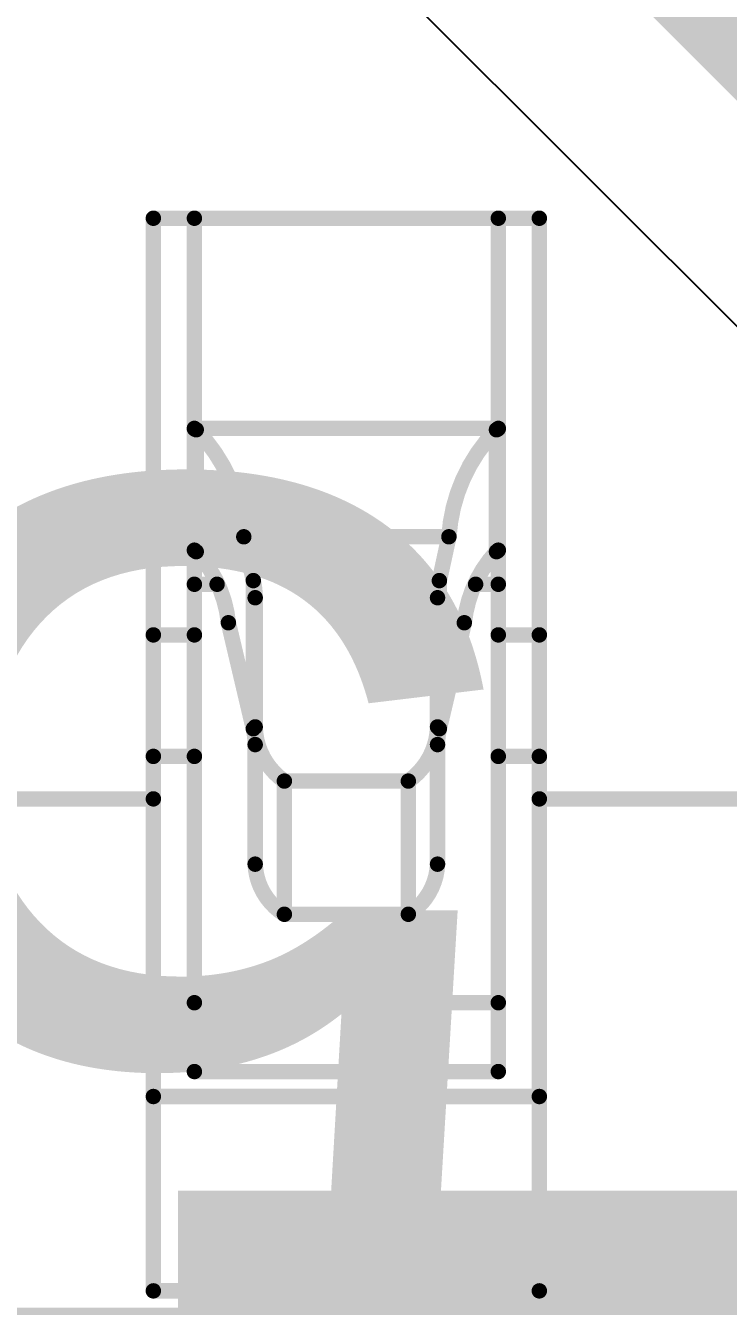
# Model space of a CAD drawing. Header units: inches. Extents: x -6 to 5433, y -4 to 5447.
# Drawn here: x 7.681 to 8.259, y 26.502 to 27.557 of the extents above; entities that cross this region are included whole.
import ezdxf

# ---------------------------------------------------------------- set-up
doc = ezdxf.new("R2010")
doc.units = ezdxf.units.IN
for name, color, linetype in [('Ground', 16, 'Continuous'), ('Mechanical 4', 56, 'Continuous'), ('Top Overlay', 2, 'Continuous'), ('Top Solder', 216, 'Continuous')]:
    doc.layers.add(name, color=color, linetype=linetype)
doc.styles.add('Arial', font='', dxfattribs={"height": 0.2})
doc.styles.get('Arial').set_extended_font_data('Arial')

# ---------------------------------------------------------------- blocks, each defined once
blk = doc.blocks.new('QTH_030_01_L_D_A_K_TR_154')
at = {"layer": 'Top Solder'}
blk.add_hatch(color=216, dxfattribs=at).paths.add_polyline_path([(6.99590041, 3.91260076), (7.504101069999999, 3.91260076), (7.504101069999999, 2.25940112), (6.99590041, 2.25940112)])
at = {"layer": 'Top Overlay', "style": 'Arial'}
blk.add_text('59', height=0.7619999999999999, dxfattribs=at).set_placement((7.21018624, 1.6764))

msp = doc.modelspace()

# ---------------------------------------------------------------- linework, layer by layer
at = {"layer": 'Ground'}
msp.add_line((4.635789559999999, 30.9391304), (14.45547782, 21.11944214), dxfattribs=at)
msp.add_lwpolyline([(4.8006, 31.10394084, 0.2032, 0.2032, 0), (15.09579404, 20.8087468, 0.2032, 0.2032, 0)], format="xyseb", dxfattribs=at)
at = {"layer": 'Mechanical 4'}
for points in [[(7.7861541, 27.39794622, 0.0127, 0.0127, 0), (8.103654099999998, 27.39794622, 0.0127, 0.0127, 0)], [(7.7861541, 26.5149457, 0.0127, 0.0127, 0), (7.7861541, 27.39794622, 0.0127, 0.0127, 0)], [(7.819905619999999, 26.69548128, 0.0127, 0.0127, 0), (7.819905619999999, 27.39794622, 0.0127, 0.0127, 0)], [(8.06990512, 26.69548128, 0.0127, 0.0127, 0), (8.06990512, 27.39794622, 0.0127, 0.0127, 0)], [(8.103654099999998, 26.5149457, 0.0127, 0.0127, 0), (8.103654099999998, 27.39794622, 0.0127, 0.0127, 0)], [(7.819999599999999, 27.224609, 0.0127, 0.0127, -0.03260548546178867), (7.81990308, 27.22474616, 0.0127, 0.0127, 0)], [(7.819905619999999, 27.22494682, 0.0127, 0.0127, 0), (8.06990512, 27.22494682, 0.0127, 0.0127, 0)], [(7.820070719999999, 27.22453788, 0.0127, 0.0127, -0.02828759404631405), (7.820002139999999, 27.224609, 0.0127, 0.0127, 0)], [(7.820164699999999, 27.22445914, 0.0127, 0.0127, -0.02675080196228641), (7.820070719999999, 27.22453788, 0.0127, 0.0127, 0)], [(7.820289159999999, 27.22437278, 0.0127, 0.0127, -0.02199381118663772), (7.820164699999999, 27.22445914, 0.0127, 0.0127, 0)], [(7.8204568, 27.22427626, 0.0127, 0.0127, -0.0166869277082997), (7.820289159999999, 27.22437278, 0.0127, 0.0127, 0)], [(7.82066, 27.22416958, 0.0127, 0.0127, -0.00937556206054501), (7.820454259999999, 27.22427626, 0.0127, 0.0127, 0)], [(7.82089876, 27.22405528, 0.0127, 0.0127, -0.005205298912361289), (7.82066, 27.22416704, 0.0127, 0.0127, 0)], [(7.82089876, 27.22405528, 0.0127, 0.0127, 0), (7.8211553, 27.2239359, 0.0127, 0.0127, 0)], [(7.8211553, 27.2239359, 0.0127, 0.0127, 0), (7.821424539999999, 27.22381652, 0.0127, 0.0127, 0)], [(7.821424539999999, 27.12343572, 0.0127, 0.0127, 0), (7.821424539999999, 27.22381652, 0.0127, 0.0127, 0)], [(7.821424539999999, 27.22381652, 0.0127, 0.0127, -0.1798941776662689), (7.86053292, 27.13571154, 0.0127, 0.0127, 0)], [(8.029277819999999, 27.13571154, 0.0127, 0.0127, -0.1798941776662689), (8.0683862, 27.22381652, 0.0127, 0.0127, 0)], [(8.0683862, 27.22381652, 0.0127, 0.0127, 0), (8.06889674, 27.22405274, 0.0127, 0.0127, 0)], [(8.0683862, 27.12343572, 0.0127, 0.0127, 0), (8.0683862, 27.22381652, 0.0127, 0.0127, 0)], [(8.06889674, 27.22405274, 0.0127, 0.0127, 0), (8.06913296, 27.2241645, 0.0127, 0.0127, 0)], [(8.069343779999999, 27.22427118, 0.0127, 0.0127, -0.007070259471959145), (8.06913296, 27.2241645, 0.0127, 0.0127, 0)], [(8.06951904, 27.22437024, 0.0127, 0.0127, -0.01220881844466979), (8.06934124, 27.22427118, 0.0127, 0.0127, 0)], [(8.06966128, 27.22446168, 0.0127, 0.0127, -0.02261983005825597), (8.06952158, 27.22437024, 0.0127, 0.0127, 0)], [(8.0697578, 27.22454042, 0.0127, 0.0127, -0.03188108960852541), (8.06965874, 27.22446168, 0.0127, 0.0127, 0)], [(8.06982384, 27.22461408, 0.0127, 0.0127, -0.03744577976396687), (8.0697578, 27.22454042, 0.0127, 0.0127, 0)], [(8.069869559999999, 27.22468012, 0.0127, 0.0127, -0.03268866409379464), (8.06982384, 27.22461154, 0.0127, 0.0127, 0)], [(8.069902579999999, 27.22474616, 0.0127, 0.0127, -0.01323434493248862), (8.069867019999998, 27.22468012, 0.0127, 0.0127, 0)], [(7.86053292, 27.13571154, 0.0127, 0.0127, 0), (8.029277819999999, 27.13571154, 0.0127, 0.0127, 0)], [(7.86053292, 27.13571154, 0.0127, 0.0127, 0), (7.8683866, 27.0996156, 0.0127, 0.0127, 0)], [(8.021424139999999, 27.0996156, 0.0127, 0.0127, 0), (8.029277819999999, 27.13571154, 0.0127, 0.0127, 0)], [(7.820002139999999, 27.1244949, 0.0127, 0.0127, -0.02859692928575488), (7.81990308, 27.12467778, 0.0127, 0.0127, 0)], [(7.820164699999999, 27.12429678, 0.0127, 0.0127, -0.05432141872525913), (7.820004679999999, 27.12449744, 0.0127, 0.0127, 0)], [(7.820289159999999, 27.1241774, 0.0127, 0.0127, -0.02338615119348913), (7.820164699999999, 27.12429424, 0.0127, 0.0127, 0)], [(7.820454259999999, 27.12405294, 0.0127, 0.0127, -0.01856230598624412), (7.820289159999999, 27.12417994, 0.0127, 0.0127, 0)], [(7.82066, 27.12390816, 0.0127, 0.0127, -0.01073692507215244), (7.820454259999999, 27.1240504, 0.0127, 0.0127, 0)], [(7.82089876, 27.12375576, 0.0127, 0.0127, -0.006054831015456138), (7.82066254, 27.12390816, 0.0127, 0.0127, 0)], [(7.82089876, 27.1237583, 0.0127, 0.0127, 0), (7.8211553, 27.12359828, 0.0127, 0.0127, 0)], [(7.8211553, 27.12359828, 0.0127, 0.0127, 0), (7.821424539999999, 27.12343572, 0.0127, 0.0127, 0)], [(7.821424539999999, 27.12343826, 0.0127, 0.0127, -0.1625908253546253), (7.847865939999999, 27.0649446, 0.0127, 0.0127, 0)], [(8.0419448, 27.0649446, 0.0127, 0.0127, -0.1625908253546254), (8.0683862, 27.12343826, 0.0127, 0.0127, 0)], [(8.0683862, 27.12343572, 0.0127, 0.0127, 0), (8.06889674, 27.12375322, 0.0127, 0.0127, 0)], [(8.06913296, 27.12390308, 0.0127, 0.0127, -0.004820614362577558), (8.06889674, 27.12375322, 0.0127, 0.0127, 0)], [(8.06934124, 27.12404532, 0.0127, 0.0127, -0.00811995888395728), (8.069130419999999, 27.12390308, 0.0127, 0.0127, 0)], [(8.06951904, 27.12418248, 0.0127, 0.0127, -0.01372913840197285), (8.06934124, 27.12404786, 0.0127, 0.0127, 0)], [(8.06965874, 27.12429932, 0.0127, 0.0127, -0.02446216598835171), (8.06952158, 27.12417994, 0.0127, 0.0127, 0)], [(8.0697578, 27.124406, 0.0127, 0.0127, -0.03231853515261756), (8.06965874, 27.12429932, 0.0127, 0.0127, 0)], [(8.06982384, 27.12450252, 0.0127, 0.0127, -0.03504147998553073), (8.0697578, 27.124406, 0.0127, 0.0127, 0)], [(8.069869559999999, 27.12459142, 0.0127, 0.0127, -0.02840446134313082), (8.06982384, 27.12450252, 0.0127, 0.0127, 0)], [(8.06990512, 27.12467524, 0.0127, 0.0127, -0.01102179306007043), (8.069869559999999, 27.12458888, 0.0127, 0.0127, 0)], [(7.819905619999999, 27.09661078, 0.0127, 0.0127, 0), (7.838567, 27.09661078, 0.0127, 0.0127, 0)], [(7.8683866, 26.9776575, 0.0127, 0.0127, 0), (7.8683866, 27.0996156, 0.0127, 0.0127, 0)], [(7.8683866, 27.0996156, 0.0127, 0.0127, -0.05365795323520316), (7.869905520000001, 27.085544, 0.0127, 0.0127, 0)], [(8.019905219999998, 27.085544, 0.0127, 0.0127, -0.05365795323432804), (8.021424139999999, 27.0996156, 0.0127, 0.0127, 0)], [(8.021424139999999, 26.9776575, 0.0127, 0.0127, 0), (8.021424139999999, 27.0996156, 0.0127, 0.0127, 0)], [(8.051243739999999, 27.09661078, 0.0127, 0.0127, 0), (8.06990512, 27.09661078, 0.0127, 0.0127, 0)], [(7.869905520000001, 26.86619468, 0.0127, 0.0127, 0), (7.869905520000001, 27.085544, 0.0127, 0.0127, 0)], [(8.019905219999998, 26.86619468, 0.0127, 0.0127, 0), (8.019905219999998, 27.085544, 0.0127, 0.0127, 0)], [(7.8478634, 27.06494714, 0.0127, 0.0127, 0), (7.8683866, 26.9776575, 0.0127, 0.0127, 0)], [(8.021424139999999, 26.9776575, 0.0127, 0.0127, 0), (8.0419448, 27.06494714, 0.0127, 0.0127, 0)], [(7.7861541, 27.05494462, 0.0127, 0.0127, 0), (7.819905619999999, 27.05494462, 0.0127, 0.0127, 0)], [(8.06990512, 27.05494462, 0.0127, 0.0127, 0), (8.103654099999998, 27.05494462, 0.0127, 0.0127, 0)], [(7.8683866, 26.9776575, 0.0127, 0.0127, -0.05786387190107989), (7.869905520000001, 26.96463492, 0.0127, 0.0127, 0)], [(7.893913599999999, 26.93460704, 0.0127, 0.0127, -0.2374801051860469), (7.869905520000001, 26.97917896, 0.0127, 0.0127, 0)], [(8.019905219999998, 26.97917896, 0.0127, 0.0127, -0.2374801051851252), (7.995897139999999, 26.93460704, 0.0127, 0.0127, 0)], [(8.019905219999998, 26.96463492, 0.0127, 0.0127, -0.05786387190151768), (8.021424139999999, 26.9776575, 0.0127, 0.0127, 0)], [(7.7861541, 26.95494482, 0.0127, 0.0127, 0), (7.819905619999999, 26.95494482, 0.0127, 0.0127, 0)], [(8.06990512, 26.95494482, 0.0127, 0.0127, 0), (8.103654099999998, 26.95494482, 0.0127, 0.0127, 0)], [(7.89391614, 26.93460704, 0.0127, 0.0127, 0), (7.9958946, 26.93460704, 0.0127, 0.0127, 0)], [(7.89391614, 26.82494508, 0.0127, 0.0127, 0), (7.89391614, 26.93460704, 0.0127, 0.0127, 0)], [(7.9958946, 26.82494508, 0.0127, 0.0127, 0), (7.9958946, 26.93460704, 0.0127, 0.0127, 0)], [(7.4686541, 26.91994615999999, 0.0127, 0.0127, 0), (7.7861541, 26.91994615999999, 0.0127, 0.0127, 0)], [(8.103654099999998, 26.91994615999999, 0.0127, 0.0127, 0), (8.421154099999999, 26.91994615999999, 0.0127, 0.0127, 0)], [(7.893913599999999, 26.82494762, 0.0127, 0.0127, -0.2473774779348601), (7.869905520000001, 26.86619722, 0.0127, 0.0127, 0)], [(8.019905219999998, 26.86619722, 0.0127, 0.0127, -0.2473774779348602), (7.995897139999999, 26.82494762, 0.0127, 0.0127, 0)], [(7.89391614, 26.82494508, 0.0127, 0.0127, 0), (7.9958946, 26.82494508, 0.0127, 0.0127, 0)], [(7.819905619999999, 26.75215376, 0.0127, 0.0127, 0), (8.06990512, 26.75215376, 0.0127, 0.0127, 0)], [(7.819905619999999, 26.69548128, 0.0127, 0.0127, 0), (8.06990512, 26.69548128, 0.0127, 0.0127, 0)], [(7.7861541, 26.67494538, 0.0127, 0.0127, 0), (8.103654099999998, 26.67494538, 0.0127, 0.0127, 0)], [(7.7861541, 26.5149457, 0.0127, 0.0127, 0), (8.103654099999998, 26.5149457, 0.0127, 0.0127, 0)]]:
    msp.add_lwpolyline(points, format="xyseb", dxfattribs=at)
for points in [[(7.782979099999999, 27.39794622, 0.00635, 0.00635, 1), (7.7893291, 27.39794622, 0.00635, 0.00635, 1)], [(7.782979099999999, 27.39794622, 0.00635, 0.00635, 1), (7.7893291, 27.39794622, 0.00635, 0.00635, 1)], [(7.81673062, 27.39794622, 0.00635, 0.00635, 1), (7.82308062, 27.39794622, 0.00635, 0.00635, 1)], [(8.066730119999999, 27.39794622, 0.00635, 0.00635, 1), (8.07308012, 27.39794622, 0.00635, 0.00635, 1)], [(8.1004791, 27.39794622, 0.00635, 0.00635, 1), (8.1068291, 27.39794622, 0.00635, 0.00635, 1)], [(8.1004791, 27.39794622, 0.00635, 0.00635, 1), (8.1068291, 27.39794622, 0.00635, 0.00635, 1)], [(7.81672808, 27.22474616, 0.00635, 0.00635, 1), (7.82307808, 27.22474616, 0.00635, 0.00635, 1)], [(7.81673062, 27.22494682, 0.00635, 0.00635, 1), (7.82308062, 27.22494682, 0.00635, 0.00635, 1)], [(7.816824599999999, 27.224609, 0.00635, 0.00635, 1), (7.8231746, 27.224609, 0.00635, 0.00635, 1)], [(7.816827139999999, 27.224609, 0.00635, 0.00635, 1), (7.82317714, 27.224609, 0.00635, 0.00635, 1)], [(7.81689572, 27.22453788, 0.00635, 0.00635, 1), (7.823245719999999, 27.22453788, 0.00635, 0.00635, 1)], [(7.81689572, 27.22453788, 0.00635, 0.00635, 1), (7.823245719999999, 27.22453788, 0.00635, 0.00635, 1)], [(7.8169897, 27.22445914, 0.00635, 0.00635, 1), (7.823339699999999, 27.22445914, 0.00635, 0.00635, 1)], [(7.8169897, 27.22445914, 0.00635, 0.00635, 1), (7.823339699999999, 27.22445914, 0.00635, 0.00635, 1)], [(7.817114159999999, 27.22437278, 0.00635, 0.00635, 1), (7.82346416, 27.22437278, 0.00635, 0.00635, 1)], [(7.817114159999999, 27.22437278, 0.00635, 0.00635, 1), (7.82346416, 27.22437278, 0.00635, 0.00635, 1)], [(7.817279259999999, 27.22427626, 0.00635, 0.00635, 1), (7.823629259999999, 27.22427626, 0.00635, 0.00635, 1)], [(7.8172818, 27.22427626, 0.00635, 0.00635, 1), (7.823631799999999, 27.22427626, 0.00635, 0.00635, 1)], [(7.817485, 27.22416958, 0.00635, 0.00635, 1), (7.823834999999999, 27.22416958, 0.00635, 0.00635, 1)], [(7.817485, 27.22416704, 0.00635, 0.00635, 1), (7.823834999999999, 27.22416704, 0.00635, 0.00635, 1)], [(7.81772376, 27.22405528, 0.00635, 0.00635, 1), (7.824073759999999, 27.22405528, 0.00635, 0.00635, 1)], [(7.81772376, 27.22405528, 0.00635, 0.00635, 1), (7.824073759999999, 27.22405528, 0.00635, 0.00635, 1)], [(7.8179803, 27.2239359, 0.00635, 0.00635, 1), (7.8243303, 27.2239359, 0.00635, 0.00635, 1)], [(7.8179803, 27.2239359, 0.00635, 0.00635, 1), (7.8243303, 27.2239359, 0.00635, 0.00635, 1)], [(7.818249539999999, 27.22381652, 0.00635, 0.00635, 1), (7.82459954, 27.22381652, 0.00635, 0.00635, 1)], [(7.818249539999999, 27.22381652, 0.00635, 0.00635, 1), (7.82459954, 27.22381652, 0.00635, 0.00635, 1)], [(7.818249539999999, 27.22381652, 0.00635, 0.00635, 1), (7.82459954, 27.22381652, 0.00635, 0.00635, 1)], [(8.065211199999998, 27.22381652, 0.00635, 0.00635, 1), (8.0715612, 27.22381652, 0.00635, 0.00635, 1)], [(8.065211199999998, 27.22381652, 0.00635, 0.00635, 1), (8.0715612, 27.22381652, 0.00635, 0.00635, 1)], [(8.065211199999998, 27.22381652, 0.00635, 0.00635, 1), (8.0715612, 27.22381652, 0.00635, 0.00635, 1)], [(8.065721739999999, 27.22405274, 0.00635, 0.00635, 1), (8.072071739999998, 27.22405274, 0.00635, 0.00635, 1)], [(8.065721739999999, 27.22405274, 0.00635, 0.00635, 1), (8.072071739999998, 27.22405274, 0.00635, 0.00635, 1)], [(8.065957959999999, 27.2241645, 0.00635, 0.00635, 1), (8.07230796, 27.2241645, 0.00635, 0.00635, 1)], [(8.065957959999999, 27.2241645, 0.00635, 0.00635, 1), (8.07230796, 27.2241645, 0.00635, 0.00635, 1)], [(8.06616624, 27.22427118, 0.00635, 0.00635, 1), (8.072516239999999, 27.22427118, 0.00635, 0.00635, 1)], [(8.06616878, 27.22427118, 0.00635, 0.00635, 1), (8.07251878, 27.22427118, 0.00635, 0.00635, 1)], [(8.066344039999999, 27.22437024, 0.00635, 0.00635, 1), (8.07269404, 27.22437024, 0.00635, 0.00635, 1)], [(8.06634658, 27.22437024, 0.00635, 0.00635, 1), (8.07269658, 27.22437024, 0.00635, 0.00635, 1)], [(8.066483739999999, 27.22446168, 0.00635, 0.00635, 1), (8.07283374, 27.22446168, 0.00635, 0.00635, 1)], [(8.06648628, 27.22446168, 0.00635, 0.00635, 1), (8.072836279999999, 27.22446168, 0.00635, 0.00635, 1)], [(8.066582799999999, 27.22454042, 0.00635, 0.00635, 1), (8.0729328, 27.22454042, 0.00635, 0.00635, 1)], [(8.066582799999999, 27.22454042, 0.00635, 0.00635, 1), (8.0729328, 27.22454042, 0.00635, 0.00635, 1)], [(8.06664884, 27.22461408, 0.00635, 0.00635, 1), (8.07299884, 27.22461408, 0.00635, 0.00635, 1)], [(8.06664884, 27.22461154, 0.00635, 0.00635, 1), (8.07299884, 27.22461154, 0.00635, 0.00635, 1)], [(8.06669202, 27.22468012, 0.00635, 0.00635, 1), (8.07304202, 27.22468012, 0.00635, 0.00635, 1)], [(8.06669456, 27.22468012, 0.00635, 0.00635, 1), (8.07304456, 27.22468012, 0.00635, 0.00635, 1)], [(8.066727579999998, 27.22474616, 0.00635, 0.00635, 1), (8.07307758, 27.22474616, 0.00635, 0.00635, 1)], [(8.066730119999999, 27.22494682, 0.00635, 0.00635, 1), (8.07308012, 27.22494682, 0.00635, 0.00635, 1)], [(7.857357919999999, 27.13571154, 0.00635, 0.00635, 1), (7.86370792, 27.13571154, 0.00635, 0.00635, 1)], [(7.857357919999999, 27.13571154, 0.00635, 0.00635, 1), (7.86370792, 27.13571154, 0.00635, 0.00635, 1)], [(7.857357919999999, 27.13571154, 0.00635, 0.00635, 1), (7.86370792, 27.13571154, 0.00635, 0.00635, 1)], [(8.02610282, 27.13571154, 0.00635, 0.00635, 1), (8.03245282, 27.13571154, 0.00635, 0.00635, 1)], [(8.02610282, 27.13571154, 0.00635, 0.00635, 1), (8.03245282, 27.13571154, 0.00635, 0.00635, 1)], [(8.02610282, 27.13571154, 0.00635, 0.00635, 1), (8.03245282, 27.13571154, 0.00635, 0.00635, 1)], [(7.81672808, 27.12467778, 0.00635, 0.00635, 1), (7.82307808, 27.12467778, 0.00635, 0.00635, 1)], [(7.816827139999999, 27.1244949, 0.00635, 0.00635, 1), (7.82317714, 27.1244949, 0.00635, 0.00635, 1)], [(7.81682968, 27.12449744, 0.00635, 0.00635, 1), (7.823179679999999, 27.12449744, 0.00635, 0.00635, 1)], [(7.8169897, 27.12429678, 0.00635, 0.00635, 1), (7.823339699999999, 27.12429678, 0.00635, 0.00635, 1)], [(7.8169897, 27.12429424, 0.00635, 0.00635, 1), (7.823339699999999, 27.12429424, 0.00635, 0.00635, 1)], [(7.817114159999999, 27.12417994, 0.00635, 0.00635, 1), (7.82346416, 27.12417994, 0.00635, 0.00635, 1)], [(7.817114159999999, 27.1241774, 0.00635, 0.00635, 1), (7.82346416, 27.1241774, 0.00635, 0.00635, 1)], [(7.817279259999999, 27.12405294, 0.00635, 0.00635, 1), (7.823629259999999, 27.12405294, 0.00635, 0.00635, 1)], [(7.817279259999999, 27.1240504, 0.00635, 0.00635, 1), (7.823629259999999, 27.1240504, 0.00635, 0.00635, 1)], [(7.817485, 27.12390816, 0.00635, 0.00635, 1), (7.823834999999999, 27.12390816, 0.00635, 0.00635, 1)], [(7.81748754, 27.12390816, 0.00635, 0.00635, 1), (7.82383754, 27.12390816, 0.00635, 0.00635, 1)], [(7.81772376, 27.1237583, 0.00635, 0.00635, 1), (7.824073759999999, 27.1237583, 0.00635, 0.00635, 1)], [(7.81772376, 27.12375576, 0.00635, 0.00635, 1), (7.824073759999999, 27.12375576, 0.00635, 0.00635, 1)], [(7.8179803, 27.12359828, 0.00635, 0.00635, 1), (7.8243303, 27.12359828, 0.00635, 0.00635, 1)], [(7.8179803, 27.12359828, 0.00635, 0.00635, 1), (7.8243303, 27.12359828, 0.00635, 0.00635, 1)], [(7.818249539999999, 27.12343826, 0.00635, 0.00635, 1), (7.82459954, 27.12343826, 0.00635, 0.00635, 1)], [(7.818249539999999, 27.12343572, 0.00635, 0.00635, 1), (7.82459954, 27.12343572, 0.00635, 0.00635, 1)], [(7.818249539999999, 27.12343572, 0.00635, 0.00635, 1), (7.82459954, 27.12343572, 0.00635, 0.00635, 1)], [(8.065211199999998, 27.12343826, 0.00635, 0.00635, 1), (8.0715612, 27.12343826, 0.00635, 0.00635, 1)], [(8.065211199999998, 27.12343572, 0.00635, 0.00635, 1), (8.0715612, 27.12343572, 0.00635, 0.00635, 1)], [(8.065211199999998, 27.12343572, 0.00635, 0.00635, 1), (8.0715612, 27.12343572, 0.00635, 0.00635, 1)], [(8.065721739999999, 27.12375322, 0.00635, 0.00635, 1), (8.072071739999998, 27.12375322, 0.00635, 0.00635, 1)], [(8.065721739999999, 27.12375322, 0.00635, 0.00635, 1), (8.072071739999998, 27.12375322, 0.00635, 0.00635, 1)], [(8.06595542, 27.12390308, 0.00635, 0.00635, 1), (8.07230542, 27.12390308, 0.00635, 0.00635, 1)], [(8.065957959999999, 27.12390308, 0.00635, 0.00635, 1), (8.07230796, 27.12390308, 0.00635, 0.00635, 1)], [(8.06616624, 27.12404786, 0.00635, 0.00635, 1), (8.072516239999999, 27.12404786, 0.00635, 0.00635, 1)], [(8.06616624, 27.12404532, 0.00635, 0.00635, 1), (8.072516239999999, 27.12404532, 0.00635, 0.00635, 1)], [(8.066344039999999, 27.12418248, 0.00635, 0.00635, 1), (8.07269404, 27.12418248, 0.00635, 0.00635, 1)], [(8.06634658, 27.12417994, 0.00635, 0.00635, 1), (8.07269658, 27.12417994, 0.00635, 0.00635, 1)], [(8.066483739999999, 27.12429932, 0.00635, 0.00635, 1), (8.07283374, 27.12429932, 0.00635, 0.00635, 1)], [(8.066483739999999, 27.12429932, 0.00635, 0.00635, 1), (8.07283374, 27.12429932, 0.00635, 0.00635, 1)], [(8.066582799999999, 27.124406, 0.00635, 0.00635, 1), (8.0729328, 27.124406, 0.00635, 0.00635, 1)], [(8.066582799999999, 27.124406, 0.00635, 0.00635, 1), (8.0729328, 27.124406, 0.00635, 0.00635, 1)], [(8.06664884, 27.12450252, 0.00635, 0.00635, 1), (8.07299884, 27.12450252, 0.00635, 0.00635, 1)], [(8.06664884, 27.12450252, 0.00635, 0.00635, 1), (8.07299884, 27.12450252, 0.00635, 0.00635, 1)], [(8.06669456, 27.12459142, 0.00635, 0.00635, 1), (8.07304456, 27.12459142, 0.00635, 0.00635, 1)], [(8.06669456, 27.12458888, 0.00635, 0.00635, 1), (8.07304456, 27.12458888, 0.00635, 0.00635, 1)], [(8.066730119999999, 27.12467524, 0.00635, 0.00635, 1), (8.07308012, 27.12467524, 0.00635, 0.00635, 1)], [(7.81673062, 27.09661078, 0.00635, 0.00635, 1), (7.82308062, 27.09661078, 0.00635, 0.00635, 1)], [(7.835391999999999, 27.09661078, 0.00635, 0.00635, 1), (7.841742, 27.09661078, 0.00635, 0.00635, 1)], [(7.865211599999999, 27.0996156, 0.00635, 0.00635, 1), (7.8715616, 27.0996156, 0.00635, 0.00635, 1)], [(7.865211599999999, 27.0996156, 0.00635, 0.00635, 1), (7.8715616, 27.0996156, 0.00635, 0.00635, 1)], [(7.865211599999999, 27.0996156, 0.00635, 0.00635, 1), (7.8715616, 27.0996156, 0.00635, 0.00635, 1)], [(8.01824914, 27.0996156, 0.00635, 0.00635, 1), (8.02459914, 27.0996156, 0.00635, 0.00635, 1)], [(8.01824914, 27.0996156, 0.00635, 0.00635, 1), (8.02459914, 27.0996156, 0.00635, 0.00635, 1)], [(8.01824914, 27.0996156, 0.00635, 0.00635, 1), (8.02459914, 27.0996156, 0.00635, 0.00635, 1)], [(8.04806874, 27.09661078, 0.00635, 0.00635, 1), (8.054418740000001, 27.09661078, 0.00635, 0.00635, 1)], [(8.066730119999999, 27.09661078, 0.00635, 0.00635, 1), (8.07308012, 27.09661078, 0.00635, 0.00635, 1)], [(7.866730519999999, 27.085544, 0.00635, 0.00635, 1), (7.87308052, 27.085544, 0.00635, 0.00635, 1)], [(7.866730519999999, 27.085544, 0.00635, 0.00635, 1), (7.87308052, 27.085544, 0.00635, 0.00635, 1)], [(8.01673022, 27.085544, 0.00635, 0.00635, 1), (8.02308022, 27.085544, 0.00635, 0.00635, 1)], [(8.01673022, 27.085544, 0.00635, 0.00635, 1), (8.02308022, 27.085544, 0.00635, 0.00635, 1)], [(7.8446884, 27.06494714, 0.00635, 0.00635, 1), (7.851038399999999, 27.06494714, 0.00635, 0.00635, 1)], [(7.84469094, 27.0649446, 0.00635, 0.00635, 1), (7.851040939999999, 27.0649446, 0.00635, 0.00635, 1)], [(8.0387698, 27.06494714, 0.00635, 0.00635, 1), (8.0451198, 27.06494714, 0.00635, 0.00635, 1)], [(8.0387698, 27.0649446, 0.00635, 0.00635, 1), (8.0451198, 27.0649446, 0.00635, 0.00635, 1)], [(7.782979099999999, 27.05494462, 0.00635, 0.00635, 1), (7.7893291, 27.05494462, 0.00635, 0.00635, 1)], [(7.81673062, 27.05494462, 0.00635, 0.00635, 1), (7.82308062, 27.05494462, 0.00635, 0.00635, 1)], [(8.066730119999999, 27.05494462, 0.00635, 0.00635, 1), (8.07308012, 27.05494462, 0.00635, 0.00635, 1)], [(8.1004791, 27.05494462, 0.00635, 0.00635, 1), (8.1068291, 27.05494462, 0.00635, 0.00635, 1)], [(7.865211599999999, 26.9776575, 0.00635, 0.00635, 1), (7.8715616, 26.9776575, 0.00635, 0.00635, 1)], [(7.865211599999999, 26.9776575, 0.00635, 0.00635, 1), (7.8715616, 26.9776575, 0.00635, 0.00635, 1)], [(7.865211599999999, 26.9776575, 0.00635, 0.00635, 1), (7.8715616, 26.9776575, 0.00635, 0.00635, 1)], [(7.866730519999999, 26.97917896, 0.00635, 0.00635, 1), (7.87308052, 26.97917896, 0.00635, 0.00635, 1)], [(8.01673022, 26.97917896, 0.00635, 0.00635, 1), (8.02308022, 26.97917896, 0.00635, 0.00635, 1)], [(8.01824914, 26.9776575, 0.00635, 0.00635, 1), (8.02459914, 26.9776575, 0.00635, 0.00635, 1)], [(8.01824914, 26.9776575, 0.00635, 0.00635, 1), (8.02459914, 26.9776575, 0.00635, 0.00635, 1)], [(8.01824914, 26.9776575, 0.00635, 0.00635, 1), (8.02459914, 26.9776575, 0.00635, 0.00635, 1)], [(7.866730519999999, 26.96463492, 0.00635, 0.00635, 1), (7.87308052, 26.96463492, 0.00635, 0.00635, 1)], [(8.01673022, 26.96463492, 0.00635, 0.00635, 1), (8.02308022, 26.96463492, 0.00635, 0.00635, 1)], [(7.782979099999999, 26.95494482, 0.00635, 0.00635, 1), (7.7893291, 26.95494482, 0.00635, 0.00635, 1)], [(7.81673062, 26.95494482, 0.00635, 0.00635, 1), (7.82308062, 26.95494482, 0.00635, 0.00635, 1)], [(8.066730119999999, 26.95494482, 0.00635, 0.00635, 1), (8.07308012, 26.95494482, 0.00635, 0.00635, 1)], [(8.1004791, 26.95494482, 0.00635, 0.00635, 1), (8.1068291, 26.95494482, 0.00635, 0.00635, 1)], [(7.8907386, 26.93460704, 0.00635, 0.00635, 1), (7.897088599999999, 26.93460704, 0.00635, 0.00635, 1)], [(7.89074114, 26.93460704, 0.00635, 0.00635, 1), (7.89709114, 26.93460704, 0.00635, 0.00635, 1)], [(7.89074114, 26.93460704, 0.00635, 0.00635, 1), (7.89709114, 26.93460704, 0.00635, 0.00635, 1)], [(7.9927196, 26.93460704, 0.00635, 0.00635, 1), (7.999069599999999, 26.93460704, 0.00635, 0.00635, 1)], [(7.9927196, 26.93460704, 0.00635, 0.00635, 1), (7.999069599999999, 26.93460704, 0.00635, 0.00635, 1)], [(7.99272214, 26.93460704, 0.00635, 0.00635, 1), (7.999072139999999, 26.93460704, 0.00635, 0.00635, 1)], [(7.782979099999999, 26.91994615999999, 0.00635, 0.00635, 1), (7.7893291, 26.91994615999999, 0.00635, 0.00635, 1)], [(8.1004791, 26.91994615999999, 0.00635, 0.00635, 1), (8.1068291, 26.91994615999999, 0.00635, 0.00635, 1)], [(7.866730519999999, 26.86619722, 0.00635, 0.00635, 1), (7.87308052, 26.86619722, 0.00635, 0.00635, 1)], [(7.866730519999999, 26.86619468, 0.00635, 0.00635, 1), (7.87308052, 26.86619468, 0.00635, 0.00635, 1)], [(8.01673022, 26.86619722, 0.00635, 0.00635, 1), (8.02308022, 26.86619722, 0.00635, 0.00635, 1)], [(8.01673022, 26.86619468, 0.00635, 0.00635, 1), (8.02308022, 26.86619468, 0.00635, 0.00635, 1)], [(7.8907386, 26.82494762, 0.00635, 0.00635, 1), (7.897088599999999, 26.82494762, 0.00635, 0.00635, 1)], [(7.89074114, 26.82494508, 0.00635, 0.00635, 1), (7.89709114, 26.82494508, 0.00635, 0.00635, 1)], [(7.89074114, 26.82494508, 0.00635, 0.00635, 1), (7.89709114, 26.82494508, 0.00635, 0.00635, 1)], [(7.9927196, 26.82494508, 0.00635, 0.00635, 1), (7.999069599999999, 26.82494508, 0.00635, 0.00635, 1)], [(7.9927196, 26.82494508, 0.00635, 0.00635, 1), (7.999069599999999, 26.82494508, 0.00635, 0.00635, 1)], [(7.99272214, 26.82494762, 0.00635, 0.00635, 1), (7.999072139999999, 26.82494762, 0.00635, 0.00635, 1)], [(7.81673062, 26.75215376, 0.00635, 0.00635, 1), (7.82308062, 26.75215376, 0.00635, 0.00635, 1)], [(8.066730119999999, 26.75215376, 0.00635, 0.00635, 1), (8.07308012, 26.75215376, 0.00635, 0.00635, 1)], [(7.81673062, 26.69548128, 0.00635, 0.00635, 1), (7.82308062, 26.69548128, 0.00635, 0.00635, 1)], [(7.81673062, 26.69548128, 0.00635, 0.00635, 1), (7.82308062, 26.69548128, 0.00635, 0.00635, 1)], [(8.066730119999999, 26.69548128, 0.00635, 0.00635, 1), (8.07308012, 26.69548128, 0.00635, 0.00635, 1)], [(8.066730119999999, 26.69548128, 0.00635, 0.00635, 1), (8.07308012, 26.69548128, 0.00635, 0.00635, 1)], [(7.782979099999999, 26.67494538, 0.00635, 0.00635, 1), (7.7893291, 26.67494538, 0.00635, 0.00635, 1)], [(8.1004791, 26.67494538, 0.00635, 0.00635, 1), (8.1068291, 26.67494538, 0.00635, 0.00635, 1)], [(7.782979099999999, 26.5149457, 0.00635, 0.00635, 1), (7.7893291, 26.5149457, 0.00635, 0.00635, 1)], [(7.782979099999999, 26.5149457, 0.00635, 0.00635, 1), (7.7893291, 26.5149457, 0.00635, 0.00635, 1)], [(8.1004791, 26.5149457, 0.00635, 0.00635, 1), (8.1068291, 26.5149457, 0.00635, 0.00635, 1)], [(8.1004791, 26.5149457, 0.00635, 0.00635, 1), (8.1068291, 26.5149457, 0.00635, 0.00635, 1)]]:
    msp.add_lwpolyline(points, format="xyseb", close=True, dxfattribs=at)

# ---------------------------------------------------------------- block references
at = {"rotation": 180}
msp.add_blockref('QTH_030_01_L_D_A_K_TR_154', (15.3105993, 28.85674696), dxfattribs=at)

doc.saveas('drawing.dxf')
